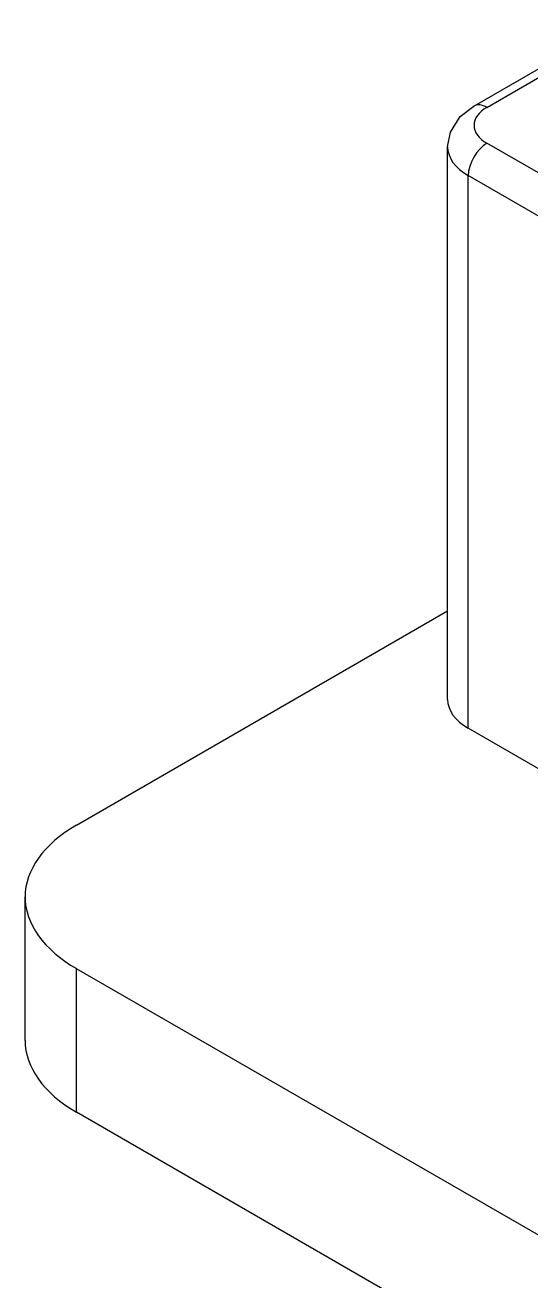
# Model space of a CAD drawing. Header units: millimetres. Extents: x -105 to 105, y -148 to 148.
# Drawn here: x 39.38 to 45.13, y -49.19 to -34.9 of the extents above; entities that cross this region are included whole.
import ezdxf

# ---------------------------------------------------------------- set-up
doc = ezdxf.new("R2010")
doc.units = ezdxf.units.MM
doc.layers.get('0').update_dxf_attribs({"lineweight": 18})

msp = doc.modelspace()

# ---------------------------------------------------------------- linework, layer by layer
at = {"color": 7, "lineweight": 30, "ltscale": 0.092454}
msp.add_line((44.483, -35.823), (46.866, -34.447), dxfattribs=at)
at = {"color": 7, "lineweight": 30, "ltscale": 0.088123}
msp.add_line((44.633, -35.838), (46.866, -34.549), dxfattribs=at)
at = {"color": 7, "lineweight": 30, "ltscale": 0.314351}
for p, q in [((55.522, -42.533), (44.633, -36.246)), ((55.31, -42.9), (44.421, -36.613)), ((55.31, -49.187), (44.421, -42.9))]:
    msp.add_line(p, q, dxfattribs=at)
at = {"color": 7, "lineweight": 30, "ltscale": 0.157175}
for p, q in [((44.186, -42.574), (44.186, -36.287)), ((44.421, -42.9), (44.421, -36.613))]:
    msp.add_line(p, q, dxfattribs=at)
at = {"color": 7, "lineweight": 30, "ltscale": 0.121834}
msp.add_line((39.966, -44.003), (44.186, -41.566), dxfattribs=at)
at = {"color": 7, "lineweight": 30, "ltscale": 0.040825}
for p, q in [((39.38, -46.452), (39.38, -44.819)), ((39.966, -47.269), (39.966, -45.636))]:
    msp.add_line(p, q, dxfattribs=at)
at = {"color": 7, "lineweight": 30, "ltscale": 0.306186}
for p, q in [((50.572, -51.759), (39.966, -45.636)), ((50.572, -53.392), (39.966, -47.269))]:
    msp.add_line(p, q, dxfattribs=at)
at = {"color": 7, "lineweight": 30}
msp.add_lwpolyline([(44.186, -36.287), (44.217, -36.12), (44.33, -35.942), (44.483, -35.823)], dxfattribs=at)
for centre, major_axis, start_param, end_param in [((44.633, -36.083), (-0.15, 0.26), 5.497787, 6.283185), ((44.986, -36.042), (0.5, 0), 2.356194, 3.926991), ((44.633, -36.491), (-0.15, -0.26), 3.926991, 5.497787), ((44.986, -36.287), (0.8, 0), 3.141593, 3.926991), ((44.986, -42.574), (0.8, 0), 3.141593, 3.926991), ((41.38, -44.819), (2, 0), 2.356194, 3.141593), ((41.38, -44.819), (2, 0), 3.141593, 3.926991), ((41.38, -46.452), (2, 0), 3.141593, 3.926991)]:
    msp.add_ellipse(centre, major_axis=major_axis, ratio=0.57735, start_param=start_param, end_param=end_param, dxfattribs=at)

doc.saveas('drawing.dxf')
